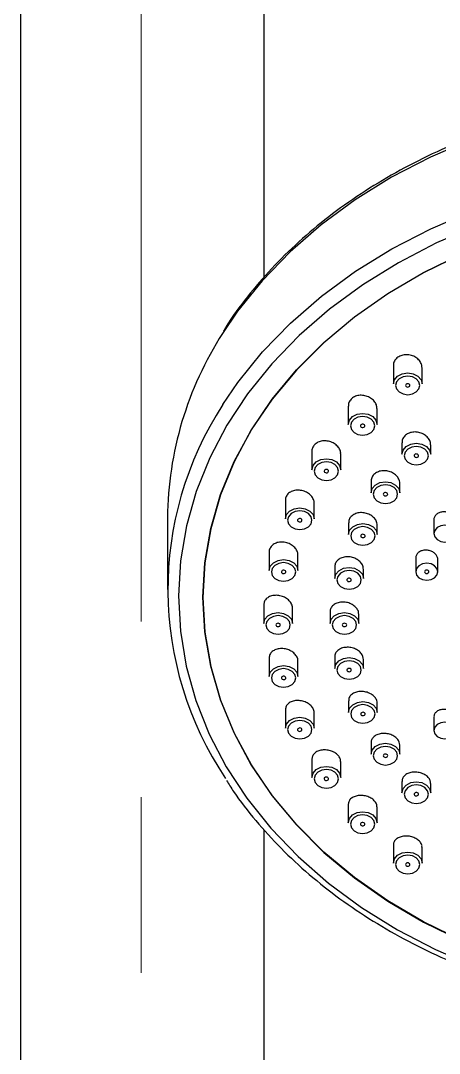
# Model space of a CAD drawing. Extents: x 4885 to 9138, y -729 to 2388.
# Drawn here: x 6177.5 to 6215.4, y 847.9 to 941.3 of the extents above; entities that cross this region are included whole.
import ezdxf

# ---------------------------------------------------------------- set-up
doc = ezdxf.new("R2010")
doc.units = 0
doc.header["$LTSCALE"] = 10
doc.header["$MEASUREMENT"] = 0
doc.linetypes.add('CENTER2', pattern=[28.575, 19.05, -3.175, 3.175, -3.175])
doc.layers.get('0').update_dxf_attribs({"linetype": 'CONTINUOUS'})
doc.layers.add('Cneter', color=1, linetype='CENTER2', lineweight=13)

msp = doc.modelspace()

# ---------------------------------------------------------------- linework, layer by layer
at = {"color": 7, "linetype": 'Continuous', "lineweight": 25}
for p, q in [((6177.535, 1007.272), (6177.535, 742.082)), ((6199.535, 918.027), (6199.535, 1007.272)), ((6211.221, 910.047), (6211.221, 908.401)), ((6213.821, 908.401), (6213.821, 909.848)), ((6207.144, 906.405), (6207.144, 904.744)), ((6209.744, 904.744), (6209.744, 906.177)), ((6203.865, 902.318), (6203.865, 900.645)), ((6211.998, 903.081), (6211.998, 902.043)), ((6214.598, 902.043), (6214.598, 902.889)), ((6206.465, 900.645), (6206.465, 902.066)), ((6209.211, 899.606), (6209.211, 898.558)), ((6211.811, 898.558), (6211.811, 899.395)), ((6201.463, 897.884), (6201.463, 896.202)), ((6204.063, 896.202), (6204.063, 897.616)), ((6190.805, 896.306), (6190.805, 889.819)), ((6207.169, 895.837), (6207.169, 894.782)), ((6214.881, 896.103), (6214.881, 894.865)), ((6209.769, 894.782), (6209.769, 895.612)), ((6199.997, 893.214), (6199.997, 891.527)), ((6202.597, 891.527), (6202.597, 892.935)), ((6213.242, 892.656), (6213.242, 891.415)), ((6215.242, 891.415), (6215.242, 892.513)), ((6205.923, 891.867), (6205.923, 890.808)), ((6208.523, 890.808), (6208.523, 891.633)), ((6199.505, 888.422), (6199.505, 886.734)), ((6202.105, 886.734), (6202.105, 888.14)), ((6205.505, 887.794), (6205.505, 886.734)), ((6208.105, 886.734), (6208.105, 887.557)), ((6199.997, 883.627), (6199.997, 881.94)), ((6205.923, 883.718), (6205.923, 882.659)), ((6202.597, 881.94), (6202.597, 883.349)), ((6208.523, 882.659), (6208.523, 883.484)), ((6201.463, 878.946), (6201.463, 877.265)), ((6207.169, 879.74), (6207.169, 878.685)), ((6209.769, 878.685), (6209.769, 879.514)), ((6204.063, 877.265), (6204.063, 878.678)), ((6214.881, 878.296), (6214.881, 877.059)), ((6209.211, 875.957), (6209.211, 874.909)), ((6211.811, 874.909), (6211.811, 875.745)), ((6203.865, 874.496), (6203.865, 872.823)), ((6206.465, 872.823), (6206.465, 874.245)), ((6211.998, 872.463), (6211.998, 871.424)), ((6214.598, 871.424), (6214.598, 872.27)), ((6207.144, 870.384), (6207.144, 868.723)), ((6209.744, 868.723), (6209.744, 870.156)), ((6199.535, 742.078), (6199.535, 868.098)), ((6211.221, 866.714), (6211.221, 865.067)), ((6213.821, 865.067), (6213.821, 866.514))]:
    msp.add_line(p, q, dxfattribs=at)
at = {"color": 8, "linetype": 'Continuous', "lineweight": 25, "flags": 128}
for points in [[(6218.286, 930.504), (6214.58, 928.917), (6211.062, 927.095), (6207.76, 925.051), (6204.695, 922.799), (6201.891, 920.357), (6199.368, 917.741), (6197.143, 914.971), (6195.787, 912.973)], [(6195.815, 906.531), (6197.176, 908.529), (6199.403, 911.294), (6201.927, 913.904), (6204.731, 916.341), (6207.794, 918.587), (6211.095, 920.626), (6214.609, 922.444), (6218.312, 924.027)]]:
    msp.add_lwpolyline(points, dxfattribs=at)
at = {"color": 7, "linetype": 'Continuous', "lineweight": 25, "flags": 128}
for points in [[(6218.762, 922.7), (6215.133, 921.149), (6211.689, 919.367), (6208.454, 917.369), (6205.452, 915.167), (6202.704, 912.779), (6200.231, 910.221), (6198.049, 907.512), (6196.174, 904.671), (6194.621, 901.718), (6193.4, 898.675), (6192.52, 895.564), (6191.987, 892.407), (6191.805, 889.226), (6191.976, 886.045), (6192.498, 882.887), (6193.367, 879.774), (6194.577, 876.729), (6196.121, 873.773), (6197.985, 870.928), (6200.158, 868.214), (6202.622, 865.651), (6205.362, 863.257), (6208.356, 861.05), (6211.584, 859.045), (6215.022, 857.256), (6218.646, 855.698)], [(6217.402, 920.138), (6213.958, 918.458), (6210.718, 916.554), (6207.708, 914.44), (6204.949, 912.134), (6202.463, 909.652), (6200.269, 907.014), (6198.384, 904.24), (6196.821, 901.35), (6195.593, 898.367), (6194.71, 895.313), (6194.177, 892.211), (6193.998, 889.086), (6194.177, 885.961), (6194.71, 882.86), (6195.593, 879.806), (6196.821, 876.823), (6198.384, 873.933), (6200.269, 871.159), (6202.463, 868.52), (6204.949, 866.039), (6207.708, 863.733), (6210.718, 861.619), (6213.958, 859.715), (6217.402, 858.034)], [(6217.404, 858.062), (6213.96, 859.743), (6210.721, 861.647), (6207.71, 863.76), (6204.952, 866.066), (6202.466, 868.548), (6200.273, 871.185), (6198.387, 873.96), (6196.825, 876.85), (6195.597, 879.833), (6194.713, 882.886), (6194.18, 885.987), (6194.002, 889.112), (6194.18, 892.237), (6194.713, 895.338), (6195.597, 898.391), (6196.825, 901.374), (6198.387, 904.264), (6200.273, 907.038), (6202.466, 909.676), (6204.952, 912.158), (6207.71, 914.464), (6210.721, 916.577), (6213.96, 918.481), (6217.404, 920.161)], [(6211.221, 908.401), (6211.32, 908.782), (6211.601, 909.105), (6212.023, 909.321), (6212.521, 909.396), (6213.018, 909.321), (6213.44, 909.105), (6213.722, 908.782), (6213.821, 908.401)], [(6212.521, 907.429), (6212.942, 907.494), (6213.298, 907.676), (6213.537, 907.95), (6213.621, 908.272), (6213.537, 908.594), (6213.298, 908.868), (6212.942, 909.051), (6212.521, 909.115), (6212.1, 909.051), (6211.743, 908.868), (6211.504, 908.594), (6211.421, 908.272), (6211.504, 907.95), (6211.743, 907.676), (6212.1, 907.494), (6212.521, 907.429)], [(6212.662, 908.164), (6212.705, 908.213), (6212.721, 908.272), (6212.705, 908.331), (6212.662, 908.38), (6212.597, 908.414), (6212.521, 908.425), (6212.444, 908.414), (6212.379, 908.38), (6212.336, 908.331), (6212.321, 908.272), (6212.336, 908.213), (6212.379, 908.164), (6212.444, 908.13), (6212.521, 908.119), (6212.597, 908.13), (6212.662, 908.164)], [(6207.144, 904.744), (6207.243, 905.125), (6207.525, 905.449), (6207.947, 905.664), (6208.444, 905.74), (6208.942, 905.664), (6209.363, 905.449), (6209.645, 905.125), (6209.744, 904.744)], [(6208.444, 903.773), (6208.865, 903.837), (6209.222, 904.02), (6209.46, 904.293), (6209.544, 904.616), (6209.46, 904.938), (6209.222, 905.212), (6208.865, 905.394), (6208.444, 905.458), (6208.023, 905.394), (6207.666, 905.212), (6207.428, 904.938), (6207.344, 904.616), (6207.428, 904.293), (6207.666, 904.02), (6208.023, 903.837), (6208.444, 903.773)], [(6208.606, 904.526), (6208.639, 904.58), (6208.642, 904.64), (6208.615, 904.696), (6208.562, 904.74), (6208.491, 904.765), (6208.413, 904.767), (6208.34, 904.746), (6208.282, 904.706), (6208.25, 904.652), (6208.247, 904.592), (6208.274, 904.536), (6208.327, 904.492), (6208.398, 904.467), (6208.475, 904.464), (6208.549, 904.485), (6208.606, 904.526)], [(6211.998, 902.043), (6212.097, 902.424), (6212.379, 902.747), (6212.801, 902.963), (6213.298, 903.039), (6213.796, 902.963), (6214.218, 902.747), (6214.499, 902.424), (6214.598, 902.043)], [(6213.298, 901.072), (6213.719, 901.136), (6214.076, 901.318), (6214.315, 901.592), (6214.398, 901.914), (6214.315, 902.237), (6214.076, 902.51), (6213.719, 902.693), (6213.298, 902.757), (6212.877, 902.693), (6212.52, 902.51), (6212.282, 902.237), (6212.198, 901.914), (6212.282, 901.592), (6212.52, 901.318), (6212.877, 901.136), (6213.298, 901.072)], [(6203.865, 900.645), (6203.964, 901.026), (6204.245, 901.349), (6204.667, 901.565), (6205.165, 901.641), (6205.662, 901.565), (6206.084, 901.349), (6206.366, 901.026), (6206.465, 900.645)], [(6205.165, 899.673), (6205.586, 899.738), (6205.942, 899.92), (6206.181, 900.194), (6206.265, 900.516), (6206.181, 900.839), (6205.942, 901.112), (6205.586, 901.295), (6205.165, 901.359), (6204.744, 901.295), (6204.387, 901.112), (6204.148, 900.839), (6204.065, 900.516), (6204.148, 900.194), (6204.387, 899.92), (6204.744, 899.738), (6205.165, 899.673)], [(6213.46, 901.824), (6213.493, 901.878), (6213.496, 901.938), (6213.469, 901.994), (6213.416, 902.038), (6213.345, 902.063), (6213.267, 902.066), (6213.194, 902.045), (6213.137, 902.004), (6213.104, 901.95), (6213.101, 901.89), (6213.128, 901.834), (6213.181, 901.79), (6213.252, 901.765), (6213.33, 901.763), (6213.403, 901.784), (6213.46, 901.824)], [(6205.343, 900.447), (6205.364, 900.504), (6205.355, 900.563), (6205.317, 900.616), (6205.255, 900.653), (6205.18, 900.669), (6205.103, 900.662), (6205.035, 900.633), (6204.986, 900.586), (6204.965, 900.528), (6204.974, 900.469), (6205.013, 900.417), (6205.074, 900.38), (6205.149, 900.363), (6205.226, 900.37), (6205.295, 900.4), (6205.343, 900.447)], [(6209.211, 898.558), (6209.31, 898.939), (6209.591, 899.262), (6210.013, 899.478), (6210.511, 899.554), (6211.008, 899.478), (6211.43, 899.262), (6211.712, 898.939), (6211.811, 898.558)], [(6210.511, 897.587), (6210.932, 897.651), (6211.288, 897.834), (6211.527, 898.107), (6211.611, 898.429), (6211.527, 898.752), (6211.288, 899.025), (6210.932, 899.208), (6210.511, 899.272), (6210.09, 899.208), (6209.733, 899.025), (6209.494, 898.752), (6209.411, 898.429), (6209.494, 898.107), (6209.733, 897.834), (6210.09, 897.651), (6210.511, 897.587)], [(6210.689, 898.36), (6210.71, 898.417), (6210.701, 898.477), (6210.663, 898.529), (6210.601, 898.566), (6210.526, 898.582), (6210.449, 898.575), (6210.381, 898.546), (6210.332, 898.499), (6210.311, 898.441), (6210.32, 898.382), (6210.359, 898.33), (6210.42, 898.293), (6210.495, 898.277), (6210.572, 898.284), (6210.641, 898.313), (6210.689, 898.36)], [(6201.463, 896.202), (6201.562, 896.583), (6201.843, 896.907), (6202.265, 897.122), (6202.763, 897.198), (6203.26, 897.122), (6203.682, 896.907), (6203.964, 896.583), (6204.063, 896.202)], [(6202.763, 895.231), (6203.184, 895.295), (6203.54, 895.478), (6203.779, 895.751), (6203.863, 896.074), (6203.779, 896.396), (6203.54, 896.67), (6203.184, 896.852), (6202.763, 896.917), (6202.342, 896.852), (6201.985, 896.67), (6201.746, 896.396), (6201.663, 896.074), (6201.746, 895.751), (6201.985, 895.478), (6202.342, 895.295), (6202.763, 895.231)], [(6202.953, 896.026), (6202.962, 896.086), (6202.941, 896.143), (6202.893, 896.19), (6202.824, 896.22), (6202.747, 896.227), (6202.672, 896.21), (6202.611, 896.173), (6202.572, 896.121), (6202.563, 896.062), (6202.584, 896.004), (6202.633, 895.957), (6202.701, 895.928), (6202.778, 895.921), (6202.853, 895.937), (6202.915, 895.974), (6202.953, 896.026)], [(6207.169, 894.782), (6207.268, 895.163), (6207.55, 895.486), (6207.971, 895.702), (6208.469, 895.778), (6208.966, 895.702), (6209.388, 895.486), (6209.67, 895.163), (6209.769, 894.782)], [(6208.469, 893.811), (6208.89, 893.875), (6209.247, 894.058), (6209.485, 894.331), (6209.569, 894.653), (6209.485, 894.976), (6209.247, 895.249), (6208.89, 895.432), (6208.469, 895.496), (6208.048, 895.432), (6207.691, 895.249), (6207.453, 894.976), (6207.369, 894.653), (6207.453, 894.331), (6207.691, 894.058), (6208.048, 893.875), (6208.469, 893.811)], [(6208.659, 894.606), (6208.668, 894.666), (6208.647, 894.723), (6208.599, 894.77), (6208.531, 894.799), (6208.453, 894.806), (6208.378, 894.79), (6208.317, 894.753), (6208.279, 894.701), (6208.27, 894.642), (6208.291, 894.584), (6208.339, 894.537), (6208.407, 894.508), (6208.485, 894.501), (6208.56, 894.517), (6208.621, 894.554), (6208.659, 894.606)], [(6215.881, 894.099), (6216.264, 894.157), (6216.589, 894.324), (6216.805, 894.572), (6216.881, 894.865), (6216.805, 895.158), (6216.589, 895.407), (6216.264, 895.573), (6215.881, 895.631), (6215.499, 895.573), (6215.174, 895.407), (6214.958, 895.158), (6214.881, 894.865), (6214.958, 894.572), (6215.174, 894.324), (6215.499, 894.157), (6215.881, 894.099)], [(6199.997, 891.527), (6200.096, 891.908), (6200.378, 892.231), (6200.8, 892.447), (6201.297, 892.523), (6201.795, 892.447), (6202.217, 892.231), (6202.498, 891.908), (6202.597, 891.527)], [(6201.297, 890.556), (6201.718, 890.62), (6202.075, 890.803), (6202.314, 891.076), (6202.397, 891.398), (6202.314, 891.721), (6202.075, 891.994), (6201.718, 892.177), (6201.297, 892.241), (6200.876, 892.177), (6200.52, 891.994), (6200.281, 891.721), (6200.197, 891.398), (6200.281, 891.076), (6200.52, 890.803), (6200.876, 890.62), (6201.297, 890.556)], [(6214.242, 890.649), (6214.625, 890.707), (6214.949, 890.873), (6215.166, 891.121), (6215.242, 891.415), (6215.166, 891.708), (6214.949, 891.956), (6214.625, 892.122), (6214.242, 892.181), (6213.859, 892.122), (6213.535, 891.956), (6213.318, 891.708), (6213.242, 891.415), (6213.318, 891.121), (6213.535, 890.873), (6213.859, 890.707), (6214.242, 890.649)], [(6201.495, 891.374), (6201.492, 891.434), (6201.459, 891.488), (6201.402, 891.529), (6201.329, 891.55), (6201.251, 891.547), (6201.18, 891.522), (6201.127, 891.478), (6201.1, 891.422), (6201.103, 891.363), (6201.136, 891.308), (6201.193, 891.268), (6201.266, 891.247), (6201.344, 891.249), (6201.415, 891.275), (6201.468, 891.318), (6201.495, 891.374)], [(6205.923, 890.808), (6206.022, 891.189), (6206.304, 891.512), (6206.726, 891.728), (6207.223, 891.804), (6207.721, 891.728), (6208.143, 891.512), (6208.425, 891.189), (6208.523, 890.808)], [(6207.223, 889.837), (6207.644, 889.901), (6208.001, 890.084), (6208.24, 890.357), (6208.323, 890.679), (6208.24, 891.002), (6208.001, 891.275), (6207.644, 891.458), (6207.223, 891.522), (6206.803, 891.458), (6206.446, 891.275), (6206.207, 891.002), (6206.123, 890.679), (6206.207, 890.357), (6206.446, 890.084), (6206.803, 889.901), (6207.223, 889.837)], [(6214.242, 891.261), (6214.318, 891.273), (6214.383, 891.306), (6214.427, 891.356), (6214.442, 891.415), (6214.427, 891.473), (6214.383, 891.523), (6214.318, 891.556), (6214.242, 891.568), (6214.165, 891.556), (6214.101, 891.523), (6214.057, 891.473), (6214.042, 891.415), (6214.057, 891.356), (6214.101, 891.306), (6214.165, 891.273), (6214.242, 891.261)], [(6207.421, 890.655), (6207.418, 890.715), (6207.385, 890.769), (6207.328, 890.81), (6207.255, 890.831), (6207.177, 890.828), (6207.106, 890.803), (6207.053, 890.759), (6207.026, 890.703), (6207.029, 890.644), (6207.062, 890.589), (6207.119, 890.549), (6207.192, 890.528), (6207.27, 890.53), (6207.341, 890.555), (6207.394, 890.599), (6207.421, 890.655)], [(6199.505, 886.734), (6199.604, 887.115), (6199.886, 887.438), (6200.307, 887.654), (6200.805, 887.729), (6201.302, 887.654), (6201.724, 887.438), (6202.006, 887.115), (6202.105, 886.734)], [(6200.805, 885.762), (6201.226, 885.827), (6201.583, 886.009), (6201.821, 886.283), (6201.905, 886.605), (6201.821, 886.927), (6201.583, 887.201), (6201.226, 887.384), (6200.805, 887.448), (6200.384, 887.384), (6200.027, 887.201), (6199.789, 886.927), (6199.705, 886.605), (6199.789, 886.283), (6200.027, 886.009), (6200.384, 885.827), (6200.805, 885.762)], [(6205.505, 886.734), (6205.604, 887.115), (6205.886, 887.438), (6206.307, 887.654), (6206.805, 887.729), (6207.302, 887.654), (6207.724, 887.438), (6208.006, 887.115), (6208.105, 886.734)], [(6206.805, 885.762), (6207.226, 885.827), (6207.583, 886.009), (6207.821, 886.283), (6207.905, 886.605), (6207.821, 886.927), (6207.583, 887.201), (6207.226, 887.384), (6206.805, 887.448), (6206.384, 887.384), (6206.027, 887.201), (6205.789, 886.927), (6205.705, 886.605), (6205.789, 886.283), (6206.027, 886.009), (6206.384, 885.827), (6206.805, 885.762)], [(6201.005, 886.605), (6200.99, 886.664), (6200.946, 886.713), (6200.881, 886.747), (6200.805, 886.758), (6200.728, 886.747), (6200.663, 886.713), (6200.62, 886.664), (6200.605, 886.605), (6200.62, 886.546), (6200.663, 886.497), (6200.728, 886.463), (6200.805, 886.452), (6200.881, 886.463), (6200.946, 886.497), (6200.99, 886.546), (6201.005, 886.605)], [(6207.005, 886.605), (6206.99, 886.664), (6206.946, 886.713), (6206.881, 886.747), (6206.805, 886.758), (6206.728, 886.747), (6206.663, 886.713), (6206.62, 886.664), (6206.605, 886.605), (6206.62, 886.546), (6206.663, 886.497), (6206.728, 886.463), (6206.805, 886.452), (6206.881, 886.463), (6206.946, 886.497), (6206.99, 886.546), (6207.005, 886.605)], [(6205.923, 882.659), (6206.022, 883.04), (6206.304, 883.363), (6206.726, 883.579), (6207.223, 883.655), (6207.721, 883.579), (6208.143, 883.363), (6208.425, 883.04), (6208.523, 882.659)], [(6199.997, 881.94), (6200.096, 882.321), (6200.378, 882.644), (6200.8, 882.86), (6201.297, 882.936), (6201.795, 882.86), (6202.217, 882.644), (6202.498, 882.321), (6202.597, 881.94)], [(6201.297, 880.969), (6201.718, 881.033), (6202.075, 881.216), (6202.314, 881.489), (6202.397, 881.812), (6202.314, 882.134), (6202.075, 882.407), (6201.718, 882.59), (6201.297, 882.654), (6200.876, 882.59), (6200.52, 882.407), (6200.281, 882.134), (6200.197, 881.812), (6200.281, 881.489), (6200.52, 881.216), (6200.876, 881.033), (6201.297, 880.969)], [(6207.223, 881.688), (6207.644, 881.752), (6208.001, 881.935), (6208.24, 882.208), (6208.323, 882.531), (6208.24, 882.853), (6208.001, 883.126), (6207.644, 883.309), (6207.223, 883.373), (6206.803, 883.309), (6206.446, 883.126), (6206.207, 882.853), (6206.123, 882.531), (6206.207, 882.208), (6206.446, 881.935), (6206.803, 881.752), (6207.223, 881.688)], [(6207.421, 882.555), (6207.394, 882.611), (6207.341, 882.655), (6207.27, 882.68), (6207.192, 882.682), (6207.119, 882.661), (6207.062, 882.621), (6207.029, 882.566), (6207.026, 882.507), (6207.053, 882.451), (6207.106, 882.407), (6207.177, 882.382), (6207.255, 882.379), (6207.328, 882.4), (6207.385, 882.441), (6207.418, 882.495), (6207.421, 882.555)], [(6201.495, 881.836), (6201.468, 881.892), (6201.415, 881.936), (6201.344, 881.961), (6201.266, 881.963), (6201.193, 881.942), (6201.136, 881.902), (6201.103, 881.847), (6201.1, 881.788), (6201.127, 881.732), (6201.18, 881.688), (6201.251, 881.663), (6201.329, 881.66), (6201.402, 881.681), (6201.459, 881.722), (6201.492, 881.776), (6201.495, 881.836)], [(6207.169, 878.685), (6207.268, 879.066), (6207.55, 879.389), (6207.971, 879.605), (6208.469, 879.681), (6208.966, 879.605), (6209.388, 879.389), (6209.67, 879.066), (6209.769, 878.685)], [(6208.469, 877.714), (6208.89, 877.778), (6209.247, 877.961), (6209.485, 878.234), (6209.569, 878.556), (6209.485, 878.879), (6209.247, 879.152), (6208.89, 879.335), (6208.469, 879.399), (6208.048, 879.335), (6207.691, 879.152), (6207.453, 878.879), (6207.369, 878.556), (6207.453, 878.234), (6207.691, 877.961), (6208.048, 877.778), (6208.469, 877.714)], [(6201.463, 877.265), (6201.562, 877.646), (6201.843, 877.969), (6202.265, 878.185), (6202.763, 878.261), (6203.26, 878.185), (6203.682, 877.969), (6203.964, 877.646), (6204.063, 877.265)], [(6202.763, 876.294), (6203.184, 876.358), (6203.54, 876.54), (6203.779, 876.814), (6203.863, 877.136), (6203.779, 877.459), (6203.54, 877.732), (6203.184, 877.915), (6202.763, 877.979), (6202.342, 877.915), (6201.985, 877.732), (6201.746, 877.459), (6201.663, 877.136), (6201.746, 876.814), (6201.985, 876.54), (6202.342, 876.358), (6202.763, 876.294)], [(6208.659, 878.604), (6208.621, 878.656), (6208.56, 878.693), (6208.485, 878.709), (6208.407, 878.702), (6208.339, 878.673), (6208.291, 878.626), (6208.27, 878.569), (6208.279, 878.509), (6208.317, 878.457), (6208.378, 878.42), (6208.453, 878.404), (6208.531, 878.411), (6208.599, 878.44), (6208.647, 878.487), (6208.668, 878.545), (6208.659, 878.604)], [(6202.953, 877.184), (6202.915, 877.236), (6202.853, 877.273), (6202.778, 877.289), (6202.701, 877.282), (6202.633, 877.253), (6202.584, 877.206), (6202.563, 877.148), (6202.572, 877.089), (6202.611, 877.037), (6202.672, 877), (6202.747, 876.983), (6202.824, 876.99), (6202.893, 877.02), (6202.941, 877.067), (6202.962, 877.124), (6202.953, 877.184)], [(6215.881, 876.293), (6216.264, 876.352), (6216.589, 876.518), (6216.805, 876.766), (6216.881, 877.059), (6216.805, 877.352), (6216.589, 877.601), (6216.264, 877.767), (6215.881, 877.825), (6215.499, 877.767), (6215.174, 877.601), (6214.958, 877.352), (6214.881, 877.059), (6214.958, 876.766), (6215.174, 876.518), (6215.499, 876.352), (6215.881, 876.293)], [(6209.211, 874.909), (6209.31, 875.29), (6209.591, 875.613), (6210.013, 875.829), (6210.511, 875.905), (6211.008, 875.829), (6211.43, 875.613), (6211.712, 875.29), (6211.811, 874.909)], [(6210.511, 873.938), (6210.932, 874.002), (6211.288, 874.185), (6211.527, 874.458), (6211.611, 874.781), (6211.527, 875.103), (6211.288, 875.376), (6210.932, 875.559), (6210.511, 875.623), (6210.09, 875.559), (6209.733, 875.376), (6209.494, 875.103), (6209.411, 874.781), (6209.494, 874.458), (6209.733, 874.185), (6210.09, 874.002), (6210.511, 873.938)], [(6210.689, 874.85), (6210.641, 874.897), (6210.572, 874.926), (6210.495, 874.933), (6210.42, 874.917), (6210.359, 874.88), (6210.32, 874.828), (6210.311, 874.769), (6210.332, 874.711), (6210.381, 874.664), (6210.449, 874.635), (6210.526, 874.628), (6210.601, 874.644), (6210.663, 874.681), (6210.701, 874.733), (6210.71, 874.793), (6210.689, 874.85)], [(6203.865, 872.823), (6203.964, 873.204), (6204.245, 873.527), (6204.667, 873.743), (6205.165, 873.818), (6205.662, 873.743), (6206.084, 873.527), (6206.366, 873.204), (6206.465, 872.823)], [(6205.165, 871.851), (6205.586, 871.915), (6205.942, 872.098), (6206.181, 872.371), (6206.265, 872.694), (6206.181, 873.016), (6205.942, 873.29), (6205.586, 873.472), (6205.165, 873.537), (6204.744, 873.472), (6204.387, 873.29), (6204.148, 873.016), (6204.065, 872.694), (6204.148, 872.371), (6204.387, 872.098), (6204.744, 871.915), (6205.165, 871.851)], [(6205.343, 872.764), (6205.295, 872.81), (6205.226, 872.84), (6205.149, 872.847), (6205.074, 872.83), (6205.013, 872.793), (6204.974, 872.741), (6204.965, 872.682), (6204.986, 872.624), (6205.035, 872.577), (6205.103, 872.548), (6205.18, 872.541), (6205.255, 872.557), (6205.317, 872.594), (6205.355, 872.647), (6205.364, 872.706), (6205.343, 872.764)], [(6211.998, 871.424), (6212.097, 871.805), (6212.379, 872.129), (6212.801, 872.344), (6213.298, 872.42), (6213.796, 872.344), (6214.218, 872.129), (6214.499, 871.805), (6214.598, 871.424)], [(6213.298, 870.453), (6213.719, 870.517), (6214.076, 870.7), (6214.315, 870.973), (6214.398, 871.296), (6214.315, 871.618), (6214.076, 871.892), (6213.719, 872.074), (6213.298, 872.138), (6212.877, 872.074), (6212.52, 871.892), (6212.282, 871.618), (6212.198, 871.296), (6212.282, 870.973), (6212.52, 870.7), (6212.877, 870.517), (6213.298, 870.453)], [(6213.46, 871.386), (6213.403, 871.426), (6213.33, 871.447), (6213.252, 871.445), (6213.181, 871.42), (6213.128, 871.376), (6213.101, 871.32), (6213.104, 871.26), (6213.137, 871.206), (6213.194, 871.165), (6213.267, 871.145), (6213.345, 871.147), (6213.416, 871.172), (6213.469, 871.216), (6213.496, 871.272), (6213.493, 871.332), (6213.46, 871.386)], [(6207.144, 868.723), (6207.243, 869.104), (6207.525, 869.427), (6207.947, 869.643), (6208.444, 869.719), (6208.942, 869.643), (6209.363, 869.427), (6209.645, 869.104), (6209.744, 868.723)], [(6208.444, 867.752), (6208.865, 867.816), (6209.222, 867.998), (6209.46, 868.272), (6209.544, 868.594), (6209.46, 868.917), (6209.222, 869.19), (6208.865, 869.373), (6208.444, 869.437), (6208.023, 869.373), (6207.666, 869.19), (6207.428, 868.917), (6207.344, 868.594), (6207.428, 868.272), (6207.666, 867.998), (6208.023, 867.816), (6208.444, 867.752)], [(6208.606, 868.684), (6208.549, 868.725), (6208.475, 868.746), (6208.398, 868.743), (6208.327, 868.718), (6208.274, 868.674), (6208.247, 868.618), (6208.25, 868.558), (6208.282, 868.504), (6208.34, 868.464), (6208.413, 868.443), (6208.491, 868.445), (6208.562, 868.47), (6208.615, 868.514), (6208.642, 868.57), (6208.639, 868.63), (6208.606, 868.684)], [(6211.221, 865.067), (6211.32, 865.448), (6211.601, 865.771), (6212.023, 865.987), (6212.521, 866.062), (6213.018, 865.987), (6213.44, 865.771), (6213.722, 865.448), (6213.821, 865.067)], [(6212.521, 864.095), (6212.942, 864.16), (6213.298, 864.342), (6213.537, 864.616), (6213.621, 864.938), (6213.537, 865.26), (6213.298, 865.534), (6212.942, 865.717), (6212.521, 865.781), (6212.1, 865.717), (6211.743, 865.534), (6211.504, 865.26), (6211.421, 864.938), (6211.504, 864.616), (6211.743, 864.342), (6212.1, 864.16), (6212.521, 864.095)], [(6212.662, 865.046), (6212.597, 865.08), (6212.521, 865.091), (6212.444, 865.08), (6212.379, 865.046), (6212.336, 864.997), (6212.321, 864.938), (6212.336, 864.879), (6212.379, 864.83), (6212.444, 864.796), (6212.521, 864.785), (6212.597, 864.796), (6212.662, 864.83), (6212.705, 864.879), (6212.721, 864.938), (6212.705, 864.997), (6212.662, 865.046)]]:
    msp.add_lwpolyline(points, dxfattribs=at)
at = {"color": 7, "linetype": 'Continuous', "lineweight": 25}
for centre, radius, start, end in [((6222.142, 896.017), 31.338, 147.24509, 179.47182), ((6221.428, 889.813), 30.586, 146.86687, 213.94959)]:
    msp.add_arc(centre, radius, start, end, dxfattribs=at)
for points, knots in [([(6285.799, 913.114), (6285.222, 913.988), (6284.042, 915.773), (6281.914, 918.319), (6279.52, 920.769), (6276.874, 923.063), (6274.002, 925.187), (6270.918, 927.129), (6267.644, 928.875), (6264.2, 930.415), (6260.608, 931.739), (6256.891, 932.839), (6253.073, 933.708), (6249.177, 934.34), (6245.228, 934.732), (6241.251, 934.881), (6237.271, 934.787), (6233.314, 934.449), (6229.403, 933.87), (6225.564, 933.053), (6221.821, 932.004), (6218.198, 930.729), (6214.717, 929.235), (6211.4, 927.532), (6208.27, 925.631), (6205.344, 923.543), (6202.645, 921.28), (6200.181, 918.861), (6198.002, 916.288), (6196.563, 914.38), (6195.94, 913.305), (6195.859, 913.165)], [0, 0, 0, 0, 0.0340097, 0.069483, 0.1049875, 0.1405187, 0.1760712, 0.2116394, 0.2472185, 0.2828055, 0.3183969, 0.3539909, 0.389586, 0.4251816, 0.4607775, 0.4963741, 0.5319717, 0.5675708, 0.6031716, 0.6387747, 0.6743803, 0.7099883, 0.7455983, 0.7812089, 0.8168177, 0.8524224, 0.8880185, 0.9236016, 0.959166, 0.9947047, 1, 1, 1, 1]), ([(6213.813, 909.847), (6213.805, 909.955), (6213.788, 910.189), (6213.587, 910.526), (6213.268, 910.813), (6212.857, 911.003), (6212.408, 911.07), (6211.975, 911.008), (6211.605, 910.827), (6211.348, 910.549), (6211.22, 910.273), (6211.234, 910.099), (6211.238, 910.047)], [0, 0, 0, 0, 0.093881, 0.201795, 0.310965, 0.420618, 0.529747, 0.637565, 0.743893, 0.849208, 0.954427, 1, 1, 1, 1]), ([(6209.739, 906.176), (6209.729, 906.288), (6209.709, 906.522), (6209.502, 906.858), (6209.181, 907.141), (6208.769, 907.329), (6208.32, 907.398), (6207.886, 907.338), (6207.517, 907.16), (6207.265, 906.886), (6207.142, 906.618), (6207.157, 906.452), (6207.161, 906.405)], [0, 0, 0, 0, 0.097606, 0.204879, 0.313582, 0.423147, 0.532629, 0.641081, 0.748032, 0.853701, 0.95884, 1, 1, 1, 1]), ([(6214.582, 902.888), (6214.582, 902.966), (6214.584, 903.164), (6214.421, 903.473), (6214.131, 903.769), (6213.739, 903.977), (6213.297, 904.072), (6212.855, 904.043), (6212.464, 903.893), (6212.176, 903.641), (6212.013, 903.356), (6212.014, 903.159), (6212.014, 903.08)], [0, 0, 0, 0, 0.069261, 0.176268, 0.284344, 0.393175, 0.502145, 0.610537, 0.717901, 0.82425, 0.930041, 1, 1, 1, 1]), ([(6206.452, 902.067), (6206.456, 902.092), (6206.477, 902.233), (6206.373, 902.502), (6206.143, 902.827), (6205.788, 903.084), (6205.363, 903.241), (6204.912, 903.278), (6204.492, 903.188), (6204.148, 902.986), (6203.936, 902.696), (6203.846, 902.457), (6203.869, 902.329), (6203.87, 902.318)], [0, 0, 0, 0, 0.023061, 0.128822, 0.23586, 0.344354, 0.453861, 0.563456, 0.672164, 0.7794, 0.885266, 0.990453, 1, 1, 1, 1]), ([(6211.795, 899.394), (6211.795, 899.472), (6211.795, 899.668), (6211.631, 899.975), (6211.34, 900.267), (6210.949, 900.475), (6210.507, 900.572), (6210.064, 900.545), (6209.673, 900.4), (6209.385, 900.153), (6209.225, 899.874), (6209.226, 899.681), (6209.227, 899.605)], [0, 0, 0, 0, 0.0707366, 0.1772862, 0.2848793, 0.3934328, 0.5024302, 0.6111636, 0.7190276, 0.8258004, 0.9317704, 1, 1, 1, 1]), ([(6204.049, 897.617), (6204.053, 897.645), (6204.073, 897.787), (6203.966, 898.054), (6203.732, 898.372), (6203.377, 898.624), (6202.952, 898.779), (6202.501, 898.816), (6202.082, 898.729), (6201.738, 898.53), (6201.53, 898.245), (6201.442, 898.013), (6201.465, 897.891), (6201.466, 897.884)], [0, 0, 0, 0, 0.026573, 0.13196, 0.238371, 0.346247, 0.455397, 0.565077, 0.674276, 0.782193, 0.888597, 0.993969, 1, 1, 1, 1]), ([(6209.753, 895.611), (6209.753, 895.69), (6209.752, 895.885), (6209.585, 896.189), (6209.293, 896.477), (6208.902, 896.681), (6208.46, 896.778), (6208.018, 896.754), (6207.627, 896.612), (6207.34, 896.369), (6207.182, 896.097), (6207.185, 895.909), (6207.186, 895.837)], [0, 0, 0, 0, 0.07279, 0.178968, 0.286073, 0.394231, 0.503113, 0.612058, 0.720367, 0.827627, 0.933891, 1, 1, 1, 1]), ([(6216.87, 895.97), (6216.873, 895.994), (6216.888, 896.107), (6216.802, 896.313), (6216.616, 896.55), (6216.339, 896.731), (6216.011, 896.833), (6215.666, 896.845), (6215.348, 896.764), (6215.088, 896.601), (6214.931, 896.375), (6214.864, 896.197), (6214.882, 896.106), (6214.883, 896.103)], [0, 0, 0, 0, 0.030142, 0.136747, 0.243939, 0.351831, 0.460206, 0.568635, 0.676665, 0.78402, 0.89072, 0.997092, 1, 1, 1, 1]), ([(6202.583, 892.936), (6202.587, 892.968), (6202.606, 893.11), (6202.495, 893.375), (6202.258, 893.686), (6201.902, 893.932), (6201.477, 894.083), (6201.028, 894.119), (6200.609, 894.035), (6200.267, 893.84), (6200.061, 893.559), (6199.975, 893.334), (6199.999, 893.217), (6199.999, 893.214)], [0, 0, 0, 0, 0.029888, 0.135078, 0.240951, 0.348167, 0.456813, 0.566377, 0.67591, 0.784454, 0.891504, 0.997245, 1, 1, 1, 1]), ([(6215.231, 892.513), (6215.23, 892.578), (6215.226, 892.732), (6215.09, 892.965), (6214.861, 893.177), (6214.557, 893.324), (6214.217, 893.387), (6213.879, 893.359), (6213.582, 893.243), (6213.366, 893.052), (6213.249, 892.845), (6213.254, 892.706), (6213.256, 892.656)], [0, 0, 0, 0, 0.078595, 0.185146, 0.292272, 0.400089, 0.508413, 0.616824, 0.724866, 0.832234, 0.938945, 1, 1, 1, 1]), ([(6208.509, 891.632), (6208.507, 891.712), (6208.505, 891.906), (6208.335, 892.207), (6208.042, 892.489), (6207.651, 892.69), (6207.21, 892.786), (6206.769, 892.763), (6206.378, 892.625), (6206.091, 892.386), (6205.935, 892.119), (6205.939, 891.936), (6205.941, 891.867)], [0, 0, 0, 0, 0.074798, 0.180704, 0.287348, 0.395048, 0.50367, 0.612677, 0.721349, 0.829108, 0.935785, 1, 1, 1, 1]), ([(6202.089, 888.141), (6202.094, 888.175), (6202.112, 888.317), (6201.998, 888.58), (6201.757, 888.883), (6201.4, 889.122), (6200.976, 889.268), (6200.528, 889.304), (6200.109, 889.221), (6199.774, 889.029), (6199.548, 888.754), (6199.519, 888.532), (6199.505, 888.422)], [0, 0, 0, 0, 0.032787, 0.137966, 0.243431, 0.349991, 0.458021, 0.567271, 0.676938, 0.786014, 0.893746, 1, 1, 1, 1]), ([(6208.093, 887.556), (6208.089, 887.645), (6208.08, 887.846), (6207.895, 888.148), (6207.592, 888.419), (6207.196, 888.609), (6206.754, 888.695), (6206.316, 888.665), (6205.931, 888.521), (6205.655, 888.28), (6205.51, 888.023), (6205.52, 887.852), (6205.523, 887.794)], [0, 0, 0, 0, 0.084365, 0.19016, 0.29647, 0.403759, 0.512075, 0.62102, 0.72991, 0.838059, 0.945139, 1, 1, 1, 1]), ([(6202.581, 883.349), (6202.586, 883.385), (6202.604, 883.526), (6202.487, 883.785), (6202.243, 884.081), (6201.885, 884.313), (6201.462, 884.454), (6201.016, 884.487), (6200.598, 884.406), (6200.263, 884.218), (6200.039, 883.949), (6200.012, 883.733), (6199.999, 883.627)], [0, 0, 0, 0, 0.035052, 0.140435, 0.24565, 0.351629, 0.458989, 0.56776, 0.677357, 0.78682, 0.895207, 1, 1, 1, 1]), ([(6208.512, 883.483), (6208.508, 883.572), (6208.497, 883.771), (6208.31, 884.069), (6208.006, 884.334), (6207.61, 884.519), (6207.169, 884.601), (6206.732, 884.571), (6206.347, 884.43), (6206.071, 884.193), (6205.928, 883.941), (6205.938, 883.774), (6205.942, 883.718)], [0, 0, 0, 0, 0.085988, 0.191768, 0.297764, 0.404577, 0.512451, 0.621186, 0.730194, 0.838748, 0.94633, 1, 1, 1, 1]), ([(6204.046, 878.679), (6204.051, 878.715), (6204.068, 878.855), (6203.949, 879.11), (6203.703, 879.398), (6203.344, 879.623), (6202.921, 879.758), (6202.477, 879.789), (6202.061, 879.708), (6201.727, 879.523), (6201.504, 879.26), (6201.478, 879.049), (6201.465, 878.946)], [0, 0, 0, 0, 0.036585, 0.142354, 0.247519, 0.353045, 0.459733, 0.567898, 0.677224, 0.786873, 0.895832, 1, 1, 1, 1]), ([(6209.758, 879.513), (6209.753, 879.602), (6209.742, 879.798), (6209.553, 880.091), (6209.247, 880.35), (6208.851, 880.529), (6208.412, 880.609), (6207.976, 880.578), (6207.592, 880.438), (6207.316, 880.205), (6207.173, 879.957), (6207.184, 879.794), (6207.187, 879.74)], [0, 0, 0, 0, 0.087096, 0.19301, 0.298827, 0.405212, 0.512596, 0.620991, 0.729966, 0.838811, 0.946885, 1, 1, 1, 1]), ([(6216.872, 878.162), (6216.869, 878.229), (6216.861, 878.378), (6216.717, 878.6), (6216.482, 878.794), (6216.177, 878.926), (6215.839, 878.981), (6215.504, 878.951), (6215.21, 878.839), (6214.997, 878.657), (6214.885, 878.465), (6214.893, 878.339), (6214.896, 878.296)], [0, 0, 0, 0, 0.085827, 0.192392, 0.298716, 0.40526, 0.512381, 0.620199, 0.728521, 0.836947, 0.945001, 1, 1, 1, 1]), ([(6211.8, 875.745), (6211.795, 875.832), (6211.783, 876.025), (6211.593, 876.313), (6211.286, 876.565), (6210.89, 876.739), (6210.452, 876.815), (6210.017, 876.783), (6209.634, 876.644), (6209.358, 876.414), (6209.215, 876.171), (6209.226, 876.01), (6209.229, 875.957)], [0, 0, 0, 0, 0.087648, 0.193845, 0.29962, 0.405664, 0.512557, 0.620515, 0.729298, 0.838292, 0.946789, 1, 1, 1, 1]), ([(6206.448, 874.245), (6206.452, 874.281), (6206.47, 874.42), (6206.349, 874.67), (6206.101, 874.951), (6205.741, 875.168), (6205.319, 875.297), (6204.877, 875.324), (6204.462, 875.243), (6204.129, 875.061), (6203.906, 874.803), (6203.88, 874.596), (6203.867, 874.495)], [0, 0, 0, 0, 0.037381, 0.14369, 0.249006, 0.354251, 0.460331, 0.567816, 0.676686, 0.786306, 0.895706, 1, 1, 1, 1]), ([(6214.587, 872.27), (6214.582, 872.355), (6214.571, 872.545), (6214.38, 872.827), (6214.073, 873.074), (6213.677, 873.242), (6213.239, 873.313), (6212.806, 873.279), (6212.424, 873.142), (6212.147, 872.914), (6212.003, 872.674), (6212.013, 872.515), (6212.017, 872.463)], [0, 0, 0, 0, 0.087629, 0.194231, 0.300115, 0.405952, 0.512395, 0.619857, 0.72831, 0.837296, 0.94611, 1, 1, 1, 1]), ([(6196.144, 872.543), (6196.349, 872.211), (6197.125, 870.955), (6198.761, 868.893), (6201.036, 866.378), (6203.582, 864.018), (6206.359, 861.82), (6209.355, 859.798), (6212.552, 857.97), (6215.545, 856.514), (6217.502, 855.724), (6218.284, 855.408)], [0, 0, 0, 0, 0.044754, 0.169087, 0.293536, 0.418086, 0.542718, 0.667413, 0.792154, 0.916927, 1, 1, 1, 1]), ([(6209.727, 870.157), (6209.732, 870.192), (6209.75, 870.328), (6209.628, 870.574), (6209.378, 870.848), (6209.017, 871.057), (6208.595, 871.18), (6208.155, 871.203), (6207.742, 871.121), (6207.409, 870.941), (6207.186, 870.687), (6207.16, 870.483), (6207.147, 870.384)], [0, 0, 0, 0, 0.037486, 0.144453, 0.250136, 0.355294, 0.460884, 0.567683, 0.675955, 0.785338, 0.894969, 1, 1, 1, 1]), ([(6213.804, 866.515), (6213.808, 866.549), (6213.826, 866.683), (6213.705, 866.923), (6213.453, 867.19), (6213.091, 867.393), (6212.669, 867.508), (6212.23, 867.526), (6211.819, 867.442), (6211.487, 867.263), (6211.263, 867.012), (6211.236, 866.812), (6211.223, 866.713)], [0, 0, 0, 0, 0.037086, 0.144767, 0.250989, 0.356268, 0.461538, 0.567707, 0.675299, 0.78425, 0.893894, 1, 1, 1, 1])]:
    msp.add_open_spline(points, degree=3, knots=knots, dxfattribs=at)
at = {"layer": 'Cneter', "lineweight": 5, "ltscale": 0.5}
msp.add_line((6188.435, 172.533), (6188.435, 1222.448), dxfattribs=at)

doc.saveas('drawing.dxf')
